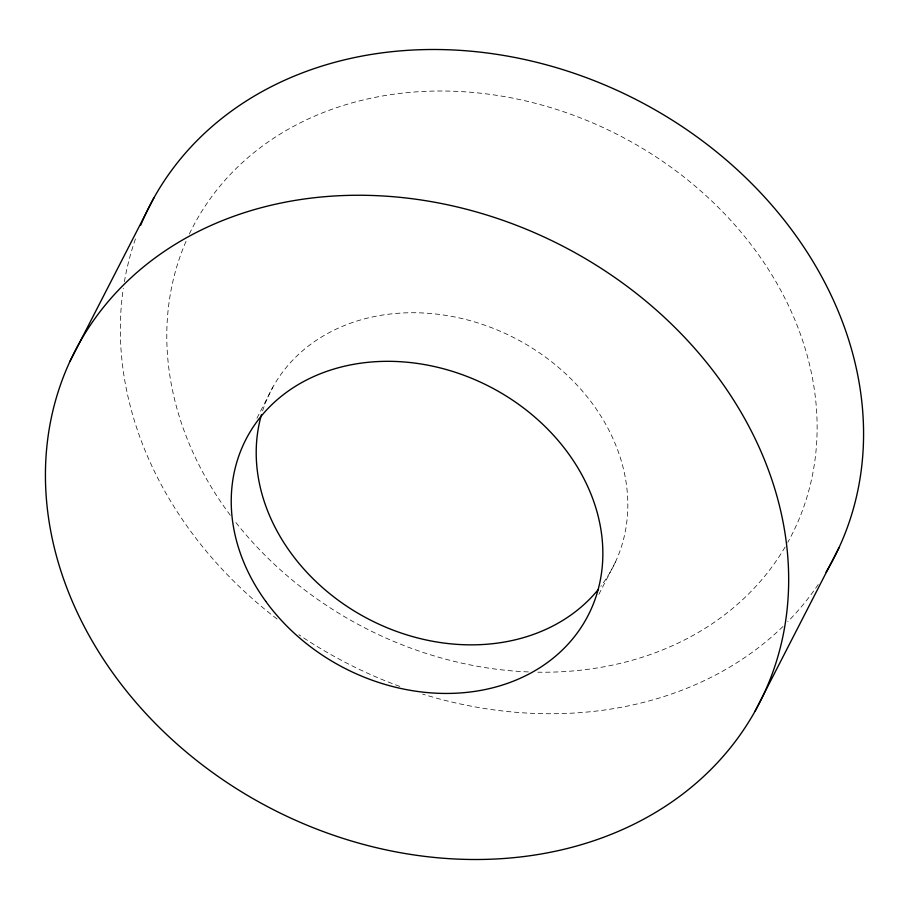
<?xml version="1.0" encoding="UTF-8"?>
<svg xmlns="http://www.w3.org/2000/svg" width="909" height="909" viewBox="0 0 909 909"><rect width="100%" height="100%" fill="white"/><g stroke="black" fill="none" stroke-linecap="round" stroke-linejoin="round"><path stroke-width="0.68" stroke-dasharray="4.54 3.41" d="M256.94 418.242L272.973 386.95M598.895 594.316L615.563 561.773M262.599 410.913A192.401 158.371 27.2 0 1 515.153 338.318A192.401 158.371 27.2 0 1 600.815 586.26M818.202 584.532A384.814 316.752 27.2 0 1 787.762 621.733M782.99 626.483A384.814 316.752 27.2 0 1 422.549 694.078M399.755 686.397A384.814 316.752 27.2 0 1 298.856 634.709M277.052 618.995A384.814 316.752 27.2 0 1 123.306 288.414M124.374 281.756A384.814 316.752 27.2 0 1 135.839 237.806M785.115 547.002A336.705 277.154 27.2 0 1 537.833 672.194M528.368 671.921A336.705 277.154 27.2 0 1 234.431 520.652M230.329 515.278A336.705 277.154 27.2 0 1 186.05 241.305M189.379 233.988A336.705 277.154 27.2 0 1 619.04 135.316A336.705 277.154 27.2 0 1 787.773 542.355"/><path stroke-width="1.36" d="M69.948 361.43L153.871 197.923M755.129 711.077A384.814 316.752 27.2 0 0 381.621 195.901A384.814 316.752 27.2 0 0 114.386 675.16A384.814 316.752 27.2 0 0 755.129 711.077L839.052 547.57M598.497 589.214A192.401 158.371 27.2 0 1 368.872 619.268A192.401 158.371 27.2 0 1 261.519 414.493M140.6 225.398A384.814 316.752 27.2 0 1 634.107 98.558A384.814 316.752 27.2 0 1 826.054 572.204M265.712 601.269A192.401 158.371 27.2 0 0 586.089 619.222A192.401 158.371 27.2 0 0 399.335 361.646A192.401 158.371 27.2 0 0 265.712 601.269"/></g></svg>
